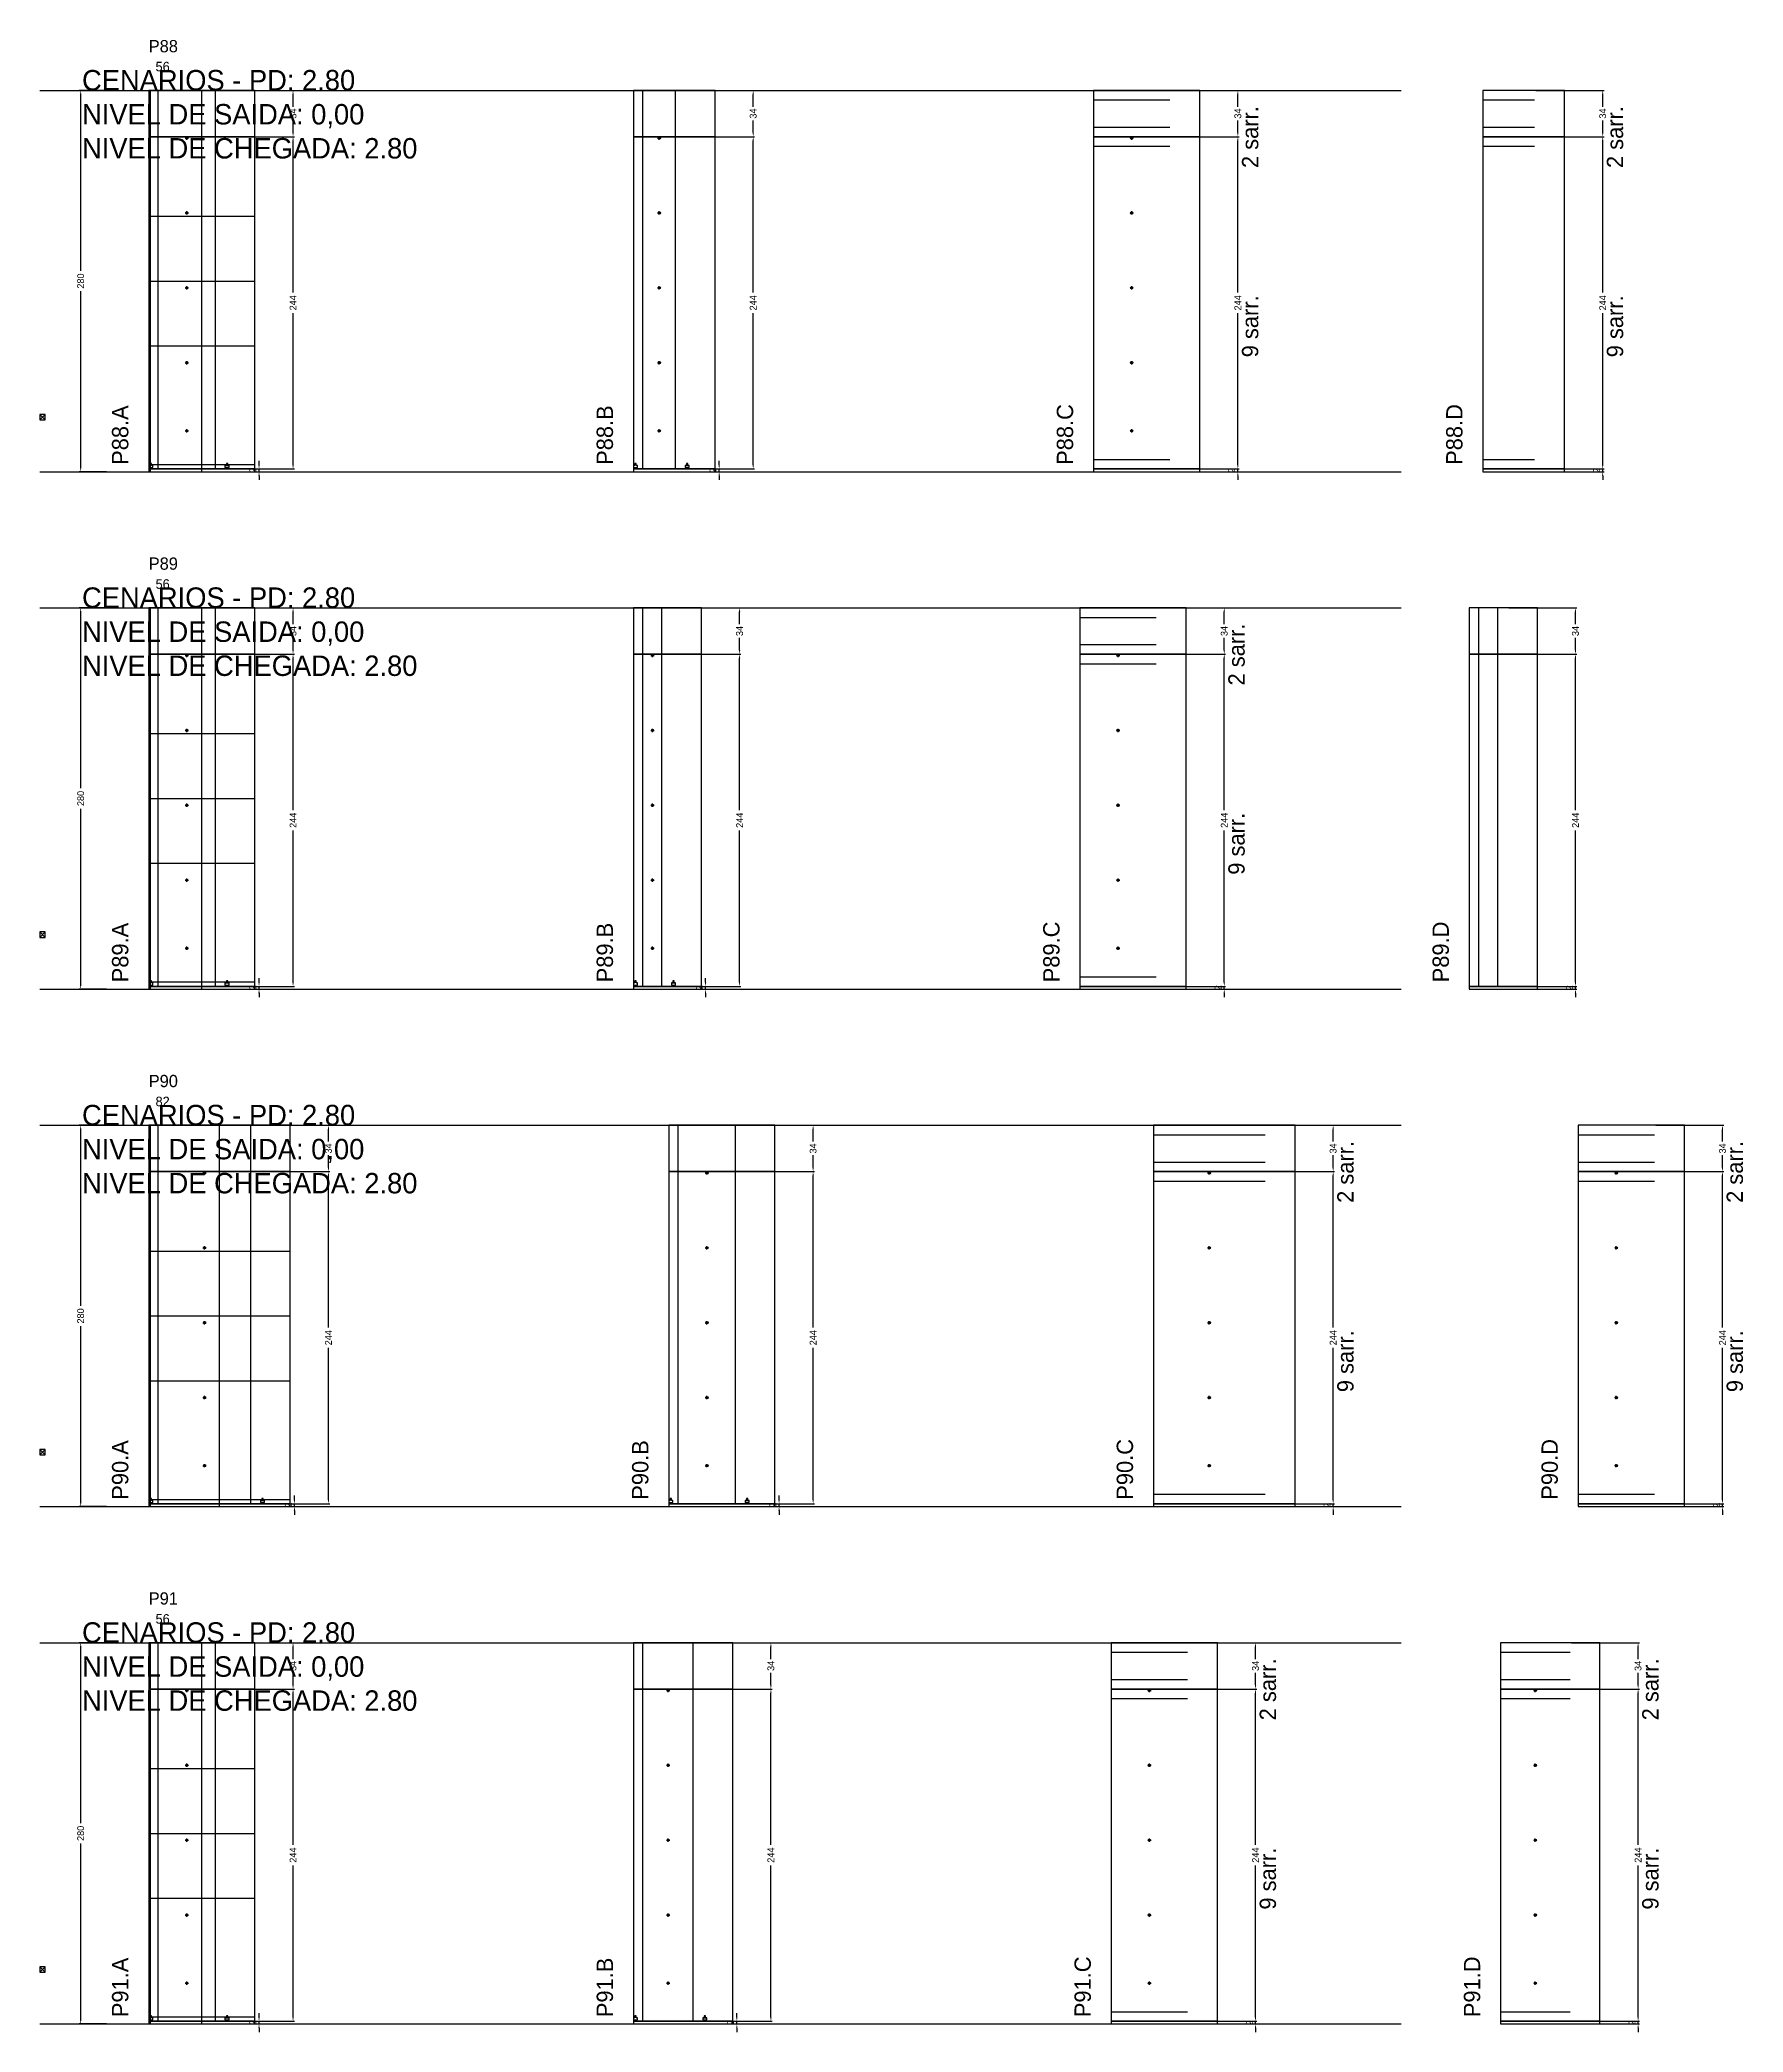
# Model space of a CAD drawing. Header units: centimetres. Extents: x -10500 to 4121, y -45226 to 295.
# Drawn here: x -7000 to -5749, y -18246 to -16783 of the extents above; entities that cross this region are included whole.
import ezdxf

# ---------------------------------------------------------------- set-up
doc = ezdxf.new("R2010")
doc.units = ezdxf.units.CM
doc.linetypes.add('DASHED', pattern=[2, -2])
for name, color, linetype in [('CHAPA', 140, 'Continuous'), ('COTA', 241, 'Continuous'), ('COTAS FURACAO', 16, 'Continuous'), ('Madeira', 30, 'Continuous'), ('MEIO_PONT', 160, 'Continuous'), ('NOMENCLATURA', 7, 'Continuous'), ('Nível', 160, 'Continuous'), ('Painéis', 200, 'Continuous'), ('Perfil Metálico', 150, 'Continuous'), ('SARR_2.2x7', 40, 'Continuous'), ('SARRAFO DE PRESSAO', 200, 'Continuous'), ('texto', 7, 'Continuous'), ('TEXTO_GERAL', 7, 'Continuous')]:
    doc.layers.add(name, color=color, linetype=linetype)
doc.dimstyles.new('PAINEL-NOVA', dxfattribs={"dimtxt": 5, "dimasz": 3, "dimexe": 1, "dimexo": 1, "dimgap": 1, "dimtad": 1, "dimcen": 2.5, "dimazin": 3, "dimtfac": 1, "dimtmove": 0, "dimatfit": 3})

# ---------------------------------------------------------------- blocks, each defined once
blk = doc.blocks.new('_CLOSEDFILLED')
at = {"color": 0, "linetype": 'BYBLOCK'}
blk.add_solid([(-1, 0.16), (0, 0), (-1, -0.16)], dxfattribs=at)
blk = doc.blocks.new('*D1145')
for p, q in [((-6951, -16820), (-6971, -16820)), ((-6970, -16952.5), (-6970, -16823)), ((-6970, -17097), (-6970, -16967.5)), ((-6951, -17100), (-6971, -17100))]:
    blk.add_line(p, q)
at = {"layer": 'Defpoints'}
for p in [(-6950, -16820), (-6970, -17100), (-6950, -17100)]:
    blk.add_point(p, dxfattribs=at)
at = {"layer": 'COTA', "xscale": 3, "yscale": 3}
for p, rotation in [((-6970, -16820), 90), ((-6970, -17100), 270)]:
    blk.add_blockref('_CLOSEDFILLED', p, dxfattribs=dict(at, rotation=rotation))
at = {"layer": 'COTA', "insert": (-6970, -16960), "char_height": 5, "attachment_point": 5, "rotation": 90}
blk.add_mtext('280', dxfattribs=at)
blk = doc.blocks.new('MULDURA')
at = {"layer": 'Paineis'}
for p, q in [((0, 0), (4, 4)), ((4, 0), (0, 4))]:
    blk.add_line(p, q, dxfattribs=at)
blk.add_lwpolyline([(0, 0), (4, 0), (4, 4), (0, 4)], close=True, dxfattribs=at)
blk = doc.blocks.new('*D1147')
for p, q in [((-6863, -16854), (-6813, -16854)), ((-6814, -16968.5), (-6814, -16857)), ((-6814, -17095), (-6814, -16983.5)), ((-6863, -17098), (-6813, -17098))]:
    blk.add_line(p, q)
at = {"layer": 'Defpoints'}
for p in [(-6864, -16854), (-6864, -17098), (-6814, -17098)]:
    blk.add_point(p, dxfattribs=at)
at = {"layer": 'COTA', "xscale": 3, "yscale": 3}
for p, rotation in [((-6814, -16854), 90), ((-6814, -17098), 270)]:
    blk.add_blockref('_CLOSEDFILLED', p, dxfattribs=dict(at, rotation=rotation))
at = {"layer": 'COTA', "insert": (-6814, -16976), "char_height": 5, "attachment_point": 5, "rotation": 90}
blk.add_mtext('244', dxfattribs=at)
blk = doc.blocks.new('*D1148')
for p, q in [((-6863, -16820), (-6813, -16820)), ((-6814, -16832), (-6814, -16823)), ((-6863, -16854), (-6813, -16854)), ((-6814, -16851), (-6814, -16842))]:
    blk.add_line(p, q)
at = {"layer": 'Defpoints'}
for p in [(-6864, -16820), (-6864, -16854), (-6814, -16854)]:
    blk.add_point(p, dxfattribs=at)
at = {"layer": 'COTA', "xscale": 3, "yscale": 3}
for p, rotation in [((-6814, -16820), 90), ((-6814, -16854), 270)]:
    blk.add_blockref('_CLOSEDFILLED', p, dxfattribs=dict(at, rotation=rotation))
at = {"layer": 'COTA', "insert": (-6814, -16837), "char_height": 5, "attachment_point": 5, "rotation": 90}
blk.add_mtext('34', dxfattribs=at)
blk = doc.blocks.new('SLIPTEE')
at = {"layer": 'Paineis'}
blk.add_lwpolyline([(0, 0), (3, 0), (3, 1.5), (2, 1.5), (2, 3), (1, 3), (1, 1.5), (0, 1.5)], close=True, dxfattribs=at)
blk = doc.blocks.new('SLIPTDD')
at = {"layer": 'Paineis'}
blk.add_line((0, 1.5), (3, 1.5), dxfattribs=at)
blk.add_lwpolyline([(0, 0), (3, 0), (3, 1.5), (2, 1.5), (2, 3), (1, 3), (1, 1.5), (0, 1.5)], close=True, dxfattribs=at)
blk = doc.blocks.new('furacao')
at = {"layer": 'COTAS FURACAO'}
for p, q in [((-1.2, 0), (1.2, 0)), ((0, -1.2), (0, 1.2))]:
    blk.add_line(p, q, dxfattribs=at)
blk.add_circle((0, 0), 0.8, dxfattribs=at)
blk = doc.blocks.new('*D1150')
for p, q in [((-6525, -16854), (-6475, -16854)), ((-6476, -16968.5), (-6476, -16857)), ((-6476, -17095), (-6476, -16983.5)), ((-6525, -17098), (-6475, -17098))]:
    blk.add_line(p, q)
at = {"layer": 'Defpoints'}
for p in [(-6526, -16854), (-6526, -17098), (-6476, -17098)]:
    blk.add_point(p, dxfattribs=at)
at = {"layer": 'COTA', "xscale": 3, "yscale": 3}
for p, rotation in [((-6476, -16854), 90), ((-6476, -17098), 270)]:
    blk.add_blockref('_CLOSEDFILLED', p, dxfattribs=dict(at, rotation=rotation))
at = {"layer": 'COTA', "insert": (-6476, -16976), "char_height": 5, "attachment_point": 5, "rotation": 90}
blk.add_mtext('244', dxfattribs=at)
blk = doc.blocks.new('*D1151')
for p, q in [((-6525, -16820), (-6475, -16820)), ((-6476, -16832), (-6476, -16823)), ((-6525, -16854), (-6475, -16854)), ((-6476, -16851), (-6476, -16842))]:
    blk.add_line(p, q)
at = {"layer": 'Defpoints'}
for p in [(-6526, -16820), (-6526, -16854), (-6476, -16854)]:
    blk.add_point(p, dxfattribs=at)
at = {"layer": 'COTA', "xscale": 3, "yscale": 3}
for p, rotation in [((-6476, -16820), 90), ((-6476, -16854), 270)]:
    blk.add_blockref('_CLOSEDFILLED', p, dxfattribs=dict(at, rotation=rotation))
at = {"layer": 'COTA', "insert": (-6476, -16837), "char_height": 5, "attachment_point": 5, "rotation": 90}
blk.add_mtext('34', dxfattribs=at)
blk = doc.blocks.new('*D1153')
for p, q in [((-6169, -16854), (-6119, -16854)), ((-6120, -16968.5), (-6120, -16857)), ((-6120, -17095), (-6120, -16983.5)), ((-6169, -17098), (-6119, -17098))]:
    blk.add_line(p, q)
at = {"layer": 'Defpoints'}
for p in [(-6170, -16854), (-6170, -17098), (-6120, -17098)]:
    blk.add_point(p, dxfattribs=at)
at = {"layer": 'COTA', "xscale": 3, "yscale": 3}
for p, rotation in [((-6120, -16854), 90), ((-6120, -17098), 270)]:
    blk.add_blockref('_CLOSEDFILLED', p, dxfattribs=dict(at, rotation=rotation))
at = {"layer": 'COTA', "insert": (-6120, -16976), "char_height": 5, "attachment_point": 5, "rotation": 90}
blk.add_mtext('244', dxfattribs=at)
blk = doc.blocks.new('*D1154')
for p, q in [((-6169, -16820), (-6119, -16820)), ((-6120, -16832), (-6120, -16823)), ((-6169, -16854), (-6119, -16854)), ((-6120, -16851), (-6120, -16842))]:
    blk.add_line(p, q)
at = {"layer": 'Defpoints'}
for p in [(-6170, -16820), (-6170, -16854), (-6120, -16854)]:
    blk.add_point(p, dxfattribs=at)
at = {"layer": 'COTA', "xscale": 3, "yscale": 3}
for p, rotation in [((-6120, -16820), 90), ((-6120, -16854), 270)]:
    blk.add_blockref('_CLOSEDFILLED', p, dxfattribs=dict(at, rotation=rotation))
at = {"layer": 'COTA', "insert": (-6120, -16837), "char_height": 5, "attachment_point": 5, "rotation": 90}
blk.add_mtext('34', dxfattribs=at)
blk = doc.blocks.new('*D1156')
for p, q in [((-5901, -16854), (-5851, -16854)), ((-5852, -16968.5), (-5852, -16857)), ((-5852, -17095), (-5852, -16983.5)), ((-5901, -17098), (-5851, -17098))]:
    blk.add_line(p, q)
at = {"layer": 'Defpoints'}
for p in [(-5902, -16854), (-5902, -17098), (-5852, -17098)]:
    blk.add_point(p, dxfattribs=at)
at = {"layer": 'COTA', "xscale": 3, "yscale": 3}
for p, rotation in [((-5852, -16854), 90), ((-5852, -17098), 270)]:
    blk.add_blockref('_CLOSEDFILLED', p, dxfattribs=dict(at, rotation=rotation))
at = {"layer": 'COTA', "insert": (-5852, -16976), "char_height": 5, "attachment_point": 5, "rotation": 90}
blk.add_mtext('244', dxfattribs=at)
blk = doc.blocks.new('*D1157')
for p, q in [((-5901, -16820), (-5851, -16820)), ((-5852, -16832), (-5852, -16823)), ((-5901, -16854), (-5851, -16854)), ((-5852, -16851), (-5852, -16842))]:
    blk.add_line(p, q)
at = {"layer": 'Defpoints'}
for p in [(-5902, -16820), (-5902, -16854), (-5852, -16854)]:
    blk.add_point(p, dxfattribs=at)
at = {"layer": 'COTA', "xscale": 3, "yscale": 3}
for p, rotation in [((-5852, -16820), 90), ((-5852, -16854), 270)]:
    blk.add_blockref('_CLOSEDFILLED', p, dxfattribs=dict(at, rotation=rotation))
at = {"layer": 'COTA', "insert": (-5852, -16837), "char_height": 5, "attachment_point": 5, "rotation": 90}
blk.add_mtext('34', dxfattribs=at)
blk = doc.blocks.new('*D1171')
for p, q in [((-6951, -17200), (-6971, -17200)), ((-6970, -17332.5), (-6970, -17203)), ((-6970, -17477), (-6970, -17347.5)), ((-6951, -17480), (-6971, -17480))]:
    blk.add_line(p, q)
at = {"layer": 'Defpoints'}
for p in [(-6950, -17200), (-6970, -17480), (-6950, -17480)]:
    blk.add_point(p, dxfattribs=at)
at = {"layer": 'COTA', "xscale": 3, "yscale": 3}
for p, rotation in [((-6970, -17200), 90), ((-6970, -17480), 270)]:
    blk.add_blockref('_CLOSEDFILLED', p, dxfattribs=dict(at, rotation=rotation))
at = {"layer": 'COTA', "insert": (-6970, -17340), "char_height": 5, "attachment_point": 5, "rotation": 90}
blk.add_mtext('280', dxfattribs=at)
blk = doc.blocks.new('*D1173')
for p, q in [((-6863, -17234), (-6813, -17234)), ((-6814, -17348.5), (-6814, -17237)), ((-6814, -17475), (-6814, -17363.5)), ((-6863, -17478), (-6813, -17478))]:
    blk.add_line(p, q)
at = {"layer": 'Defpoints'}
for p in [(-6864, -17234), (-6864, -17478), (-6814, -17478)]:
    blk.add_point(p, dxfattribs=at)
at = {"layer": 'COTA', "xscale": 3, "yscale": 3}
for p, rotation in [((-6814, -17234), 90), ((-6814, -17478), 270)]:
    blk.add_blockref('_CLOSEDFILLED', p, dxfattribs=dict(at, rotation=rotation))
at = {"layer": 'COTA', "insert": (-6814, -17356), "char_height": 5, "attachment_point": 5, "rotation": 90}
blk.add_mtext('244', dxfattribs=at)
blk = doc.blocks.new('*D1174')
for p, q in [((-6863, -17200), (-6813, -17200)), ((-6814, -17212), (-6814, -17203)), ((-6863, -17234), (-6813, -17234)), ((-6814, -17231), (-6814, -17222))]:
    blk.add_line(p, q)
at = {"layer": 'Defpoints'}
for p in [(-6864, -17200), (-6864, -17234), (-6814, -17234)]:
    blk.add_point(p, dxfattribs=at)
at = {"layer": 'COTA', "xscale": 3, "yscale": 3}
for p, rotation in [((-6814, -17200), 90), ((-6814, -17234), 270)]:
    blk.add_blockref('_CLOSEDFILLED', p, dxfattribs=dict(at, rotation=rotation))
at = {"layer": 'COTA', "insert": (-6814, -17217), "char_height": 5, "attachment_point": 5, "rotation": 90}
blk.add_mtext('34', dxfattribs=at)
blk = doc.blocks.new('*D1176')
for p, q in [((-6535, -17234), (-6485, -17234)), ((-6486, -17348.5), (-6486, -17237)), ((-6486, -17475), (-6486, -17363.5)), ((-6535, -17478), (-6485, -17478))]:
    blk.add_line(p, q)
at = {"layer": 'Defpoints'}
for p in [(-6536, -17234), (-6536, -17478), (-6486, -17478)]:
    blk.add_point(p, dxfattribs=at)
at = {"layer": 'COTA', "xscale": 3, "yscale": 3}
for p, rotation in [((-6486, -17234), 90), ((-6486, -17478), 270)]:
    blk.add_blockref('_CLOSEDFILLED', p, dxfattribs=dict(at, rotation=rotation))
at = {"layer": 'COTA', "insert": (-6486, -17356), "char_height": 5, "attachment_point": 5, "rotation": 90}
blk.add_mtext('244', dxfattribs=at)
blk = doc.blocks.new('*D1177')
for p, q in [((-6535, -17200), (-6485, -17200)), ((-6486, -17212), (-6486, -17203)), ((-6535, -17234), (-6485, -17234)), ((-6486, -17231), (-6486, -17222))]:
    blk.add_line(p, q)
at = {"layer": 'Defpoints'}
for p in [(-6536, -17200), (-6536, -17234), (-6486, -17234)]:
    blk.add_point(p, dxfattribs=at)
at = {"layer": 'COTA', "xscale": 3, "yscale": 3}
for p, rotation in [((-6486, -17200), 90), ((-6486, -17234), 270)]:
    blk.add_blockref('_CLOSEDFILLED', p, dxfattribs=dict(at, rotation=rotation))
at = {"layer": 'COTA', "insert": (-6486, -17217), "char_height": 5, "attachment_point": 5, "rotation": 90}
blk.add_mtext('34', dxfattribs=at)
blk = doc.blocks.new('*D1179')
for p, q in [((-6179, -17234), (-6129, -17234)), ((-6130, -17348.5), (-6130, -17237)), ((-6130, -17475), (-6130, -17363.5)), ((-6179, -17478), (-6129, -17478))]:
    blk.add_line(p, q)
at = {"layer": 'Defpoints'}
for p in [(-6180, -17234), (-6180, -17478), (-6130, -17478)]:
    blk.add_point(p, dxfattribs=at)
at = {"layer": 'COTA', "xscale": 3, "yscale": 3}
for p, rotation in [((-6130, -17234), 90), ((-6130, -17478), 270)]:
    blk.add_blockref('_CLOSEDFILLED', p, dxfattribs=dict(at, rotation=rotation))
at = {"layer": 'COTA', "insert": (-6130, -17356), "char_height": 5, "attachment_point": 5, "rotation": 90}
blk.add_mtext('244', dxfattribs=at)
blk = doc.blocks.new('*D1180')
for p, q in [((-6179, -17200), (-6129, -17200)), ((-6130, -17212), (-6130, -17203)), ((-6179, -17234), (-6129, -17234)), ((-6130, -17231), (-6130, -17222))]:
    blk.add_line(p, q)
at = {"layer": 'Defpoints'}
for p in [(-6180, -17200), (-6180, -17234), (-6130, -17234)]:
    blk.add_point(p, dxfattribs=at)
at = {"layer": 'COTA', "xscale": 3, "yscale": 3}
for p, rotation in [((-6130, -17200), 90), ((-6130, -17234), 270)]:
    blk.add_blockref('_CLOSEDFILLED', p, dxfattribs=dict(at, rotation=rotation))
at = {"layer": 'COTA', "insert": (-6130, -17217), "char_height": 5, "attachment_point": 5, "rotation": 90}
blk.add_mtext('34', dxfattribs=at)
blk = doc.blocks.new('*D1182')
for p, q in [((-5921, -17234), (-5871, -17234)), ((-5872, -17348.5), (-5872, -17237)), ((-5872, -17475), (-5872, -17363.5)), ((-5921, -17478), (-5871, -17478))]:
    blk.add_line(p, q)
at = {"layer": 'Defpoints'}
for p in [(-5922, -17234), (-5922, -17478), (-5872, -17478)]:
    blk.add_point(p, dxfattribs=at)
at = {"layer": 'COTA', "xscale": 3, "yscale": 3}
for p, rotation in [((-5872, -17234), 90), ((-5872, -17478), 270)]:
    blk.add_blockref('_CLOSEDFILLED', p, dxfattribs=dict(at, rotation=rotation))
at = {"layer": 'COTA', "insert": (-5872, -17356), "char_height": 5, "attachment_point": 5, "rotation": 90}
blk.add_mtext('244', dxfattribs=at)
blk = doc.blocks.new('*D1183')
for p, q in [((-5921, -17200), (-5871, -17200)), ((-5872, -17212), (-5872, -17203)), ((-5921, -17234), (-5871, -17234)), ((-5872, -17231), (-5872, -17222))]:
    blk.add_line(p, q)
at = {"layer": 'Defpoints'}
for p in [(-5922, -17200), (-5922, -17234), (-5872, -17234)]:
    blk.add_point(p, dxfattribs=at)
at = {"layer": 'COTA', "xscale": 3, "yscale": 3}
for p, rotation in [((-5872, -17200), 90), ((-5872, -17234), 270)]:
    blk.add_blockref('_CLOSEDFILLED', p, dxfattribs=dict(at, rotation=rotation))
at = {"layer": 'COTA', "insert": (-5872, -17217), "char_height": 5, "attachment_point": 5, "rotation": 90}
blk.add_mtext('34', dxfattribs=at)
blk = doc.blocks.new('*D1197')
for p, q in [((-6951, -17580), (-6971, -17580)), ((-6970, -17712.5), (-6970, -17583)), ((-6970, -17857), (-6970, -17727.5)), ((-6951, -17860), (-6971, -17860))]:
    blk.add_line(p, q)
at = {"layer": 'Defpoints'}
for p in [(-6950, -17580), (-6970, -17860), (-6950, -17860)]:
    blk.add_point(p, dxfattribs=at)
at = {"layer": 'COTA', "xscale": 3, "yscale": 3}
for p, rotation in [((-6970, -17580), 90), ((-6970, -17860), 270)]:
    blk.add_blockref('_CLOSEDFILLED', p, dxfattribs=dict(at, rotation=rotation))
at = {"layer": 'COTA', "insert": (-6970, -17720), "char_height": 5, "attachment_point": 5, "rotation": 90}
blk.add_mtext('280', dxfattribs=at)
blk = doc.blocks.new('*D1199')
for p, q in [((-6837, -17614), (-6787, -17614)), ((-6788, -17728.5), (-6788, -17617)), ((-6788, -17855), (-6788, -17743.5)), ((-6837, -17858), (-6787, -17858))]:
    blk.add_line(p, q)
at = {"layer": 'Defpoints'}
for p in [(-6838, -17614), (-6838, -17858), (-6788, -17858)]:
    blk.add_point(p, dxfattribs=at)
at = {"layer": 'COTA', "xscale": 3, "yscale": 3}
for p, rotation in [((-6788, -17614), 90), ((-6788, -17858), 270)]:
    blk.add_blockref('_CLOSEDFILLED', p, dxfattribs=dict(at, rotation=rotation))
at = {"layer": 'COTA', "insert": (-6788, -17736), "char_height": 5, "attachment_point": 5, "rotation": 90}
blk.add_mtext('244', dxfattribs=at)
blk = doc.blocks.new('*D1200')
for p, q in [((-6837, -17580), (-6787, -17580)), ((-6788, -17592), (-6788, -17583)), ((-6837, -17614), (-6787, -17614)), ((-6788, -17611), (-6788, -17602))]:
    blk.add_line(p, q)
at = {"layer": 'Defpoints'}
for p in [(-6838, -17580), (-6838, -17614), (-6788, -17614)]:
    blk.add_point(p, dxfattribs=at)
at = {"layer": 'COTA', "xscale": 3, "yscale": 3}
for p, rotation in [((-6788, -17580), 90), ((-6788, -17614), 270)]:
    blk.add_blockref('_CLOSEDFILLED', p, dxfattribs=dict(at, rotation=rotation))
at = {"layer": 'COTA', "insert": (-6788, -17597), "char_height": 5, "attachment_point": 5, "rotation": 90}
blk.add_mtext('34', dxfattribs=at)
blk = doc.blocks.new('*D1202')
for p, q in [((-6481, -17614), (-6431, -17614)), ((-6432, -17728.5), (-6432, -17617)), ((-6432, -17855), (-6432, -17743.5)), ((-6481, -17858), (-6431, -17858))]:
    blk.add_line(p, q)
at = {"layer": 'Defpoints'}
for p in [(-6482, -17614), (-6482, -17858), (-6432, -17858)]:
    blk.add_point(p, dxfattribs=at)
at = {"layer": 'COTA', "xscale": 3, "yscale": 3}
for p, rotation in [((-6432, -17614), 90), ((-6432, -17858), 270)]:
    blk.add_blockref('_CLOSEDFILLED', p, dxfattribs=dict(at, rotation=rotation))
at = {"layer": 'COTA', "insert": (-6432, -17736), "char_height": 5, "attachment_point": 5, "rotation": 90}
blk.add_mtext('244', dxfattribs=at)
blk = doc.blocks.new('*D1203')
for p, q in [((-6481, -17580), (-6431, -17580)), ((-6432, -17592), (-6432, -17583)), ((-6481, -17614), (-6431, -17614)), ((-6432, -17611), (-6432, -17602))]:
    blk.add_line(p, q)
at = {"layer": 'Defpoints'}
for p in [(-6482, -17580), (-6482, -17614), (-6432, -17614)]:
    blk.add_point(p, dxfattribs=at)
at = {"layer": 'COTA', "xscale": 3, "yscale": 3}
for p, rotation in [((-6432, -17580), 90), ((-6432, -17614), 270)]:
    blk.add_blockref('_CLOSEDFILLED', p, dxfattribs=dict(at, rotation=rotation))
at = {"layer": 'COTA', "insert": (-6432, -17597), "char_height": 5, "attachment_point": 5, "rotation": 90}
blk.add_mtext('34', dxfattribs=at)
blk = doc.blocks.new('*D1205')
for p, q in [((-6099, -17614), (-6049, -17614)), ((-6050, -17728.5), (-6050, -17617)), ((-6050, -17855), (-6050, -17743.5)), ((-6099, -17858), (-6049, -17858))]:
    blk.add_line(p, q)
at = {"layer": 'Defpoints'}
for p in [(-6100, -17614), (-6100, -17858), (-6050, -17858)]:
    blk.add_point(p, dxfattribs=at)
at = {"layer": 'COTA', "xscale": 3, "yscale": 3}
for p, rotation in [((-6050, -17614), 90), ((-6050, -17858), 270)]:
    blk.add_blockref('_CLOSEDFILLED', p, dxfattribs=dict(at, rotation=rotation))
at = {"layer": 'COTA', "insert": (-6050, -17736), "char_height": 5, "attachment_point": 5, "rotation": 90}
blk.add_mtext('244', dxfattribs=at)
blk = doc.blocks.new('*D1206')
for p, q in [((-6099, -17580), (-6049, -17580)), ((-6050, -17592), (-6050, -17583)), ((-6099, -17614), (-6049, -17614)), ((-6050, -17611), (-6050, -17602))]:
    blk.add_line(p, q)
at = {"layer": 'Defpoints'}
for p in [(-6100, -17580), (-6100, -17614), (-6050, -17614)]:
    blk.add_point(p, dxfattribs=at)
at = {"layer": 'COTA', "xscale": 3, "yscale": 3}
for p, rotation in [((-6050, -17580), 90), ((-6050, -17614), 270)]:
    blk.add_blockref('_CLOSEDFILLED', p, dxfattribs=dict(at, rotation=rotation))
at = {"layer": 'COTA', "insert": (-6050, -17597), "char_height": 5, "attachment_point": 5, "rotation": 90}
blk.add_mtext('34', dxfattribs=at)
blk = doc.blocks.new('*D1208')
for p, q in [((-5813, -17614), (-5763, -17614)), ((-5764, -17728.5), (-5764, -17617)), ((-5764, -17855), (-5764, -17743.5)), ((-5813, -17858), (-5763, -17858))]:
    blk.add_line(p, q)
at = {"layer": 'Defpoints'}
for p in [(-5814, -17614), (-5814, -17858), (-5764, -17858)]:
    blk.add_point(p, dxfattribs=at)
at = {"layer": 'COTA', "xscale": 3, "yscale": 3}
for p, rotation in [((-5764, -17614), 90), ((-5764, -17858), 270)]:
    blk.add_blockref('_CLOSEDFILLED', p, dxfattribs=dict(at, rotation=rotation))
at = {"layer": 'COTA', "insert": (-5764, -17736), "char_height": 5, "attachment_point": 5, "rotation": 90}
blk.add_mtext('244', dxfattribs=at)
blk = doc.blocks.new('*D1209')
for p, q in [((-5813, -17580), (-5763, -17580)), ((-5764, -17592), (-5764, -17583)), ((-5813, -17614), (-5763, -17614)), ((-5764, -17611), (-5764, -17602))]:
    blk.add_line(p, q)
at = {"layer": 'Defpoints'}
for p in [(-5814, -17580), (-5814, -17614), (-5764, -17614)]:
    blk.add_point(p, dxfattribs=at)
at = {"layer": 'COTA', "xscale": 3, "yscale": 3}
for p, rotation in [((-5764, -17580), 90), ((-5764, -17614), 270)]:
    blk.add_blockref('_CLOSEDFILLED', p, dxfattribs=dict(at, rotation=rotation))
at = {"layer": 'COTA', "insert": (-5764, -17597), "char_height": 5, "attachment_point": 5, "rotation": 90}
blk.add_mtext('34', dxfattribs=at)
blk = doc.blocks.new('*D1223')
for p, q in [((-6951, -17960), (-6971, -17960)), ((-6970, -18092.5), (-6970, -17963)), ((-6970, -18237), (-6970, -18107.5)), ((-6951, -18240), (-6971, -18240))]:
    blk.add_line(p, q)
at = {"layer": 'Defpoints'}
for p in [(-6950, -17960), (-6970, -18240), (-6950, -18240)]:
    blk.add_point(p, dxfattribs=at)
at = {"layer": 'COTA', "xscale": 3, "yscale": 3}
for p, rotation in [((-6970, -17960), 90), ((-6970, -18240), 270)]:
    blk.add_blockref('_CLOSEDFILLED', p, dxfattribs=dict(at, rotation=rotation))
at = {"layer": 'COTA', "insert": (-6970, -18100), "char_height": 5, "attachment_point": 5, "rotation": 90}
blk.add_mtext('280', dxfattribs=at)
blk = doc.blocks.new('*D1225')
for p, q in [((-6863, -17994), (-6813, -17994)), ((-6814, -18108.5), (-6814, -17997)), ((-6814, -18235), (-6814, -18123.5)), ((-6863, -18238), (-6813, -18238))]:
    blk.add_line(p, q)
at = {"layer": 'Defpoints'}
for p in [(-6864, -17994), (-6864, -18238), (-6814, -18238)]:
    blk.add_point(p, dxfattribs=at)
at = {"layer": 'COTA', "xscale": 3, "yscale": 3}
for p, rotation in [((-6814, -17994), 90), ((-6814, -18238), 270)]:
    blk.add_blockref('_CLOSEDFILLED', p, dxfattribs=dict(at, rotation=rotation))
at = {"layer": 'COTA', "insert": (-6814, -18116), "char_height": 5, "attachment_point": 5, "rotation": 90}
blk.add_mtext('244', dxfattribs=at)
blk = doc.blocks.new('*D1226')
for p, q in [((-6863, -17960), (-6813, -17960)), ((-6814, -17972), (-6814, -17963)), ((-6863, -17994), (-6813, -17994)), ((-6814, -17991), (-6814, -17982))]:
    blk.add_line(p, q)
at = {"layer": 'Defpoints'}
for p in [(-6864, -17960), (-6864, -17994), (-6814, -17994)]:
    blk.add_point(p, dxfattribs=at)
at = {"layer": 'COTA', "xscale": 3, "yscale": 3}
for p, rotation in [((-6814, -17960), 90), ((-6814, -17994), 270)]:
    blk.add_blockref('_CLOSEDFILLED', p, dxfattribs=dict(at, rotation=rotation))
at = {"layer": 'COTA', "insert": (-6814, -17977), "char_height": 5, "attachment_point": 5, "rotation": 90}
blk.add_mtext('34', dxfattribs=at)
blk = doc.blocks.new('*D1228')
for p, q in [((-6512, -17994), (-6462, -17994)), ((-6463, -18108.5), (-6463, -17997)), ((-6463, -18235), (-6463, -18123.5)), ((-6512, -18238), (-6462, -18238))]:
    blk.add_line(p, q)
at = {"layer": 'Defpoints'}
for p in [(-6513, -17994), (-6513, -18238), (-6463, -18238)]:
    blk.add_point(p, dxfattribs=at)
at = {"layer": 'COTA', "xscale": 3, "yscale": 3}
for p, rotation in [((-6463, -17994), 90), ((-6463, -18238), 270)]:
    blk.add_blockref('_CLOSEDFILLED', p, dxfattribs=dict(at, rotation=rotation))
at = {"layer": 'COTA', "insert": (-6463, -18116), "char_height": 5, "attachment_point": 5, "rotation": 90}
blk.add_mtext('244', dxfattribs=at)
blk = doc.blocks.new('*D1229')
for p, q in [((-6512, -17960), (-6462, -17960)), ((-6463, -17972), (-6463, -17963)), ((-6512, -17994), (-6462, -17994)), ((-6463, -17991), (-6463, -17982))]:
    blk.add_line(p, q)
at = {"layer": 'Defpoints'}
for p in [(-6513, -17960), (-6513, -17994), (-6463, -17994)]:
    blk.add_point(p, dxfattribs=at)
at = {"layer": 'COTA', "xscale": 3, "yscale": 3}
for p, rotation in [((-6463, -17960), 90), ((-6463, -17994), 270)]:
    blk.add_blockref('_CLOSEDFILLED', p, dxfattribs=dict(at, rotation=rotation))
at = {"layer": 'COTA', "insert": (-6463, -17977), "char_height": 5, "attachment_point": 5, "rotation": 90}
blk.add_mtext('34', dxfattribs=at)
blk = doc.blocks.new('*D1231')
for p, q in [((-6156, -17994), (-6106, -17994)), ((-6107, -18108.5), (-6107, -17997)), ((-6107, -18235), (-6107, -18123.5)), ((-6156, -18238), (-6106, -18238))]:
    blk.add_line(p, q)
at = {"layer": 'Defpoints'}
for p in [(-6157, -17994), (-6157, -18238), (-6107, -18238)]:
    blk.add_point(p, dxfattribs=at)
at = {"layer": 'COTA', "xscale": 3, "yscale": 3}
for p, rotation in [((-6107, -17994), 90), ((-6107, -18238), 270)]:
    blk.add_blockref('_CLOSEDFILLED', p, dxfattribs=dict(at, rotation=rotation))
at = {"layer": 'COTA', "insert": (-6107, -18116), "char_height": 5, "attachment_point": 5, "rotation": 90}
blk.add_mtext('244', dxfattribs=at)
blk = doc.blocks.new('*D1232')
for p, q in [((-6156, -17960), (-6106, -17960)), ((-6107, -17972), (-6107, -17963)), ((-6156, -17994), (-6106, -17994)), ((-6107, -17991), (-6107, -17982))]:
    blk.add_line(p, q)
at = {"layer": 'Defpoints'}
for p in [(-6157, -17960), (-6157, -17994), (-6107, -17994)]:
    blk.add_point(p, dxfattribs=at)
at = {"layer": 'COTA', "xscale": 3, "yscale": 3}
for p, rotation in [((-6107, -17960), 90), ((-6107, -17994), 270)]:
    blk.add_blockref('_CLOSEDFILLED', p, dxfattribs=dict(at, rotation=rotation))
at = {"layer": 'COTA', "insert": (-6107, -17977), "char_height": 5, "attachment_point": 5, "rotation": 90}
blk.add_mtext('34', dxfattribs=at)
blk = doc.blocks.new('*D1234')
for p, q in [((-5875, -17994), (-5825, -17994)), ((-5826, -18108.5), (-5826, -17997)), ((-5826, -18235), (-5826, -18123.5)), ((-5875, -18238), (-5825, -18238))]:
    blk.add_line(p, q)
at = {"layer": 'Defpoints'}
for p in [(-5876, -17994), (-5876, -18238), (-5826, -18238)]:
    blk.add_point(p, dxfattribs=at)
at = {"layer": 'COTA', "xscale": 3, "yscale": 3}
for p, rotation in [((-5826, -17994), 90), ((-5826, -18238), 270)]:
    blk.add_blockref('_CLOSEDFILLED', p, dxfattribs=dict(at, rotation=rotation))
at = {"layer": 'COTA', "insert": (-5826, -18116), "char_height": 5, "attachment_point": 5, "rotation": 90}
blk.add_mtext('244', dxfattribs=at)
blk = doc.blocks.new('*D1235')
for p, q in [((-5875, -17960), (-5825, -17960)), ((-5826, -17972), (-5826, -17963)), ((-5875, -17994), (-5825, -17994)), ((-5826, -17991), (-5826, -17982))]:
    blk.add_line(p, q)
at = {"layer": 'Defpoints'}
for p in [(-5876, -17960), (-5876, -17994), (-5826, -17994)]:
    blk.add_point(p, dxfattribs=at)
at = {"layer": 'COTA', "xscale": 3, "yscale": 3}
for p, rotation in [((-5826, -17960), 90), ((-5826, -17994), 270)]:
    blk.add_blockref('_CLOSEDFILLED', p, dxfattribs=dict(at, rotation=rotation))
at = {"layer": 'COTA', "insert": (-5826, -17977), "char_height": 5, "attachment_point": 5, "rotation": 90}
blk.add_mtext('34', dxfattribs=at)

msp = doc.modelspace()

# ---------------------------------------------------------------- linework, layer by layer
at = {"layer": 'CHAPA'}
for points in [[(-6920, -17100), (-6918.8, -17100), (-6918.8, -16820), (-6920, -16820)], [(-6920, -17480), (-6918.8, -17480), (-6918.8, -17200), (-6920, -17200)], [(-6920, -17860), (-6918.8, -17860), (-6918.8, -17580), (-6920, -17580)], [(-6920, -18240), (-6918.8, -18240), (-6918.8, -17960), (-6920, -17960)]]:
    msp.add_lwpolyline(points, close=True, dxfattribs=at)
at = {"layer": 'Madeira'}
for points in [[(-6920, -16912.4), (-6842, -16912.4)], [(-6920, -17007.6), (-6842, -17007.6)], [(-6920, -17292.4), (-6842, -17292.4)], [(-6920, -17387.6), (-6842, -17387.6)], [(-6920, -17672.4), (-6816, -17672.4)], [(-6920, -17767.6), (-6816, -17767.6)], [(-6920, -18052.4), (-6842, -18052.4)], [(-6920, -18147.6), (-6842, -18147.6)]]:
    msp.add_lwpolyline(points, dxfattribs=at)
at = {"layer": 'MEIO_PONT'}
for points in [[(-6920, -16960), (-6842, -16960)], [(-6920, -17340), (-6842, -17340)], [(-6920, -17720), (-6816, -17720)], [(-6920, -18100), (-6842, -18100)]]:
    msp.add_lwpolyline(points, dxfattribs=at)
at = {"layer": 'Nível', "linetype": 'DASHED'}
for points in [[(-7000, -16820), (-6000, -16820)], [(-7000, -17100), (-6000, -17100)], [(-7000, -17200), (-6000, -17200)], [(-7000, -17480), (-6000, -17480)], [(-7000, -17580), (-6000, -17580)], [(-7000, -17860), (-6000, -17860)], [(-7000, -17960), (-6000, -17960)], [(-7000, -18240), (-6000, -18240)]]:
    msp.add_lwpolyline(points, dxfattribs=at)
at = {"layer": 'Painéis'}
for points in [[(-6920, -16854), (-6842, -16854), (-6842, -16820), (-6920, -16820)], [(-6920, -17100), (-6842, -17100), (-6842, -16820), (-6920, -16820)], [(-6564, -16854), (-6504, -16854), (-6504, -16820), (-6564, -16820)], [(-6226, -16854), (-6148, -16854), (-6148, -16820), (-6226, -16820)], [(-5940, -16854), (-5880, -16854), (-5880, -16820), (-5940, -16820)], [(-6920, -17098), (-6842, -17098), (-6842, -16854), (-6920, -16854)], [(-6564, -17098), (-6504, -17098), (-6504, -16854), (-6564, -16854)], [(-6226, -17098), (-6148, -17098), (-6148, -16854), (-6226, -16854)], [(-5940, -17098), (-5880, -17098), (-5880, -16854), (-5940, -16854)], [(-6920, -17100), (-6842, -17100), (-6842, -17098), (-6920, -17098)], [(-6564, -17100), (-6504, -17100), (-6504, -17098), (-6564, -17098)], [(-6226, -17100), (-6148, -17100), (-6148, -17098), (-6226, -17098)], [(-5940, -17100), (-5880, -17100), (-5880, -17098), (-5940, -17098)], [(-6920, -17234), (-6842, -17234), (-6842, -17200), (-6920, -17200)], [(-6920, -17480), (-6842, -17480), (-6842, -17200), (-6920, -17200)], [(-6564, -17234), (-6514, -17234), (-6514, -17200), (-6564, -17200)], [(-6236, -17234), (-6158, -17234), (-6158, -17200), (-6236, -17200)], [(-5950, -17234), (-5900, -17234), (-5900, -17200), (-5950, -17200)], [(-6920, -17478), (-6842, -17478), (-6842, -17234), (-6920, -17234)], [(-6564, -17478), (-6514, -17478), (-6514, -17234), (-6564, -17234)], [(-6236, -17478), (-6158, -17478), (-6158, -17234), (-6236, -17234)], [(-5950, -17478), (-5900, -17478), (-5900, -17234), (-5950, -17234)], [(-6920, -17480), (-6842, -17480), (-6842, -17478), (-6920, -17478)], [(-6564, -17480), (-6514, -17480), (-6514, -17478), (-6564, -17478)], [(-6236, -17480), (-6158, -17480), (-6158, -17478), (-6236, -17478)], [(-5950, -17480), (-5900, -17480), (-5900, -17478), (-5950, -17478)], [(-6920, -17614), (-6816, -17614), (-6816, -17580), (-6920, -17580)], [(-6920, -17860), (-6816, -17860), (-6816, -17580), (-6920, -17580)], [(-6538, -17614), (-6460, -17614), (-6460, -17580), (-6538, -17580)], [(-6182, -17614), (-6078, -17614), (-6078, -17580), (-6182, -17580)], [(-5870, -17614), (-5792, -17614), (-5792, -17580), (-5870, -17580)], [(-6920, -17858), (-6816, -17858), (-6816, -17614), (-6920, -17614)], [(-6538, -17858), (-6460, -17858), (-6460, -17614), (-6538, -17614)], [(-6182, -17858), (-6078, -17858), (-6078, -17614), (-6182, -17614)], [(-5870, -17858), (-5792, -17858), (-5792, -17614), (-5870, -17614)], [(-6920, -17860), (-6816, -17860), (-6816, -17858), (-6920, -17858)], [(-6538, -17860), (-6460, -17860), (-6460, -17858), (-6538, -17858)], [(-6182, -17860), (-6078, -17860), (-6078, -17858), (-6182, -17858)], [(-5870, -17860), (-5792, -17860), (-5792, -17858), (-5870, -17858)], [(-6920, -17994), (-6842, -17994), (-6842, -17960), (-6920, -17960)], [(-6920, -18240), (-6842, -18240), (-6842, -17960), (-6920, -17960)], [(-6564, -17994), (-6491, -17994), (-6491, -17960), (-6564, -17960)], [(-6213, -17994), (-6135, -17994), (-6135, -17960), (-6213, -17960)], [(-5927, -17994), (-5854, -17994), (-5854, -17960), (-5927, -17960)], [(-6920, -18238), (-6842, -18238), (-6842, -17994), (-6920, -17994)], [(-6564, -18238), (-6491, -18238), (-6491, -17994), (-6564, -17994)], [(-6213, -18238), (-6135, -18238), (-6135, -17994), (-6213, -17994)], [(-5927, -18238), (-5854, -18238), (-5854, -17994), (-5927, -17994)], [(-6920, -18240), (-6842, -18240), (-6842, -18238), (-6920, -18238)], [(-6564, -18240), (-6491, -18240), (-6491, -18238), (-6564, -18238)], [(-6213, -18240), (-6135, -18240), (-6135, -18238), (-6213, -18238)], [(-5927, -18240), (-5854, -18240), (-5854, -18238), (-5927, -18238)]]:
    msp.add_lwpolyline(points, close=True, dxfattribs=at)
at = {"layer": 'Perfil Metálico'}
for p, q in [((-6881, -17100), (-6881, -16820)), ((-6881, -17480), (-6881, -17200)), ((-6868, -17860), (-6868, -17580)), ((-6881, -18240), (-6881, -17960))]:
    msp.add_line(p, q, dxfattribs=at)
at = {"layer": 'SARR_2.2x7'}
for points in [[(-6913, -16854), (-6913, -16820)], [(-6871, -16854), (-6871, -16820)], [(-6557, -16854), (-6557, -16820)], [(-6533, -16854), (-6533, -16820)], [(-6226, -16827), (-6170, -16827)], [(-5940, -16827), (-5902, -16827)], [(-6226, -16847), (-6170, -16847)], [(-5940, -16847), (-5902, -16847)], [(-6226, -16861), (-6170, -16861)], [(-5940, -16861), (-5902, -16861)], [(-6226, -17091), (-6170, -17091)], [(-5940, -17091), (-5902, -17091)], [(-6913, -17234), (-6913, -17200)], [(-6871, -17234), (-6871, -17200)], [(-6557, -17234), (-6557, -17200)], [(-6543, -17234), (-6543, -17200)], [(-5943, -17234), (-5943, -17200)], [(-5929, -17234), (-5929, -17200)], [(-6236, -17207), (-6180, -17207)], [(-6236, -17227), (-6180, -17227)], [(-6236, -17241), (-6180, -17241)], [(-6236, -17471), (-6180, -17471)], [(-6913, -17614), (-6913, -17580)], [(-6845, -17614), (-6845, -17580)], [(-6531, -17614), (-6531, -17580)], [(-6489, -17614), (-6489, -17580)], [(-6182, -17587), (-6100, -17587)], [(-5870, -17587), (-5814, -17587)], [(-6182, -17607), (-6100, -17607)], [(-5870, -17607), (-5814, -17607)], [(-6182, -17621), (-6100, -17621)], [(-5870, -17621), (-5814, -17621)], [(-6182, -17851), (-6100, -17851)], [(-5870, -17851), (-5814, -17851)], [(-6913, -17994), (-6913, -17960)], [(-6871, -17994), (-6871, -17960)], [(-6557, -17994), (-6557, -17960)], [(-6520, -17994), (-6520, -17960)], [(-6213, -17967), (-6157, -17967)], [(-5927, -17967), (-5876, -17967)], [(-6213, -17987), (-6157, -17987)], [(-5927, -17987), (-5876, -17987)], [(-6213, -18001), (-6157, -18001)], [(-5927, -18001), (-5876, -18001)], [(-6213, -18231), (-6157, -18231)], [(-5927, -18231), (-5876, -18231)]]:
    msp.add_lwpolyline(points, dxfattribs=at)
at = {"layer": 'SARR_2.2x7', "linetype": 'DASHED'}
for points in [[(-6913, -17098), (-6913, -16854)], [(-6871, -17098), (-6871, -16854)], [(-6557, -17098), (-6557, -16854)], [(-6533, -17098), (-6533, -16854)], [(-6913, -17478), (-6913, -17234)], [(-6871, -17478), (-6871, -17234)], [(-6557, -17478), (-6557, -17234)], [(-6543, -17478), (-6543, -17234)], [(-5943, -17478), (-5943, -17234)], [(-5929, -17478), (-5929, -17234)], [(-6913, -17858), (-6913, -17614)], [(-6845, -17858), (-6845, -17614)], [(-6531, -17858), (-6531, -17614)], [(-6489, -17858), (-6489, -17614)], [(-6913, -18238), (-6913, -17994)], [(-6871, -18238), (-6871, -17994)], [(-6557, -18238), (-6557, -17994)], [(-6520, -18238), (-6520, -17994)]]:
    msp.add_lwpolyline(points, dxfattribs=at)
at = {"layer": 'SARRAFO DE PRESSAO'}
for points in [[(-6920, -17100), (-6842, -17100), (-6842, -17095), (-6920, -17095)], [(-6920, -17480), (-6842, -17480), (-6842, -17475), (-6920, -17475)], [(-6920, -17860), (-6816, -17860), (-6816, -17855), (-6920, -17855)], [(-6920, -18240), (-6842, -18240), (-6842, -18235), (-6920, -18235)]]:
    msp.add_lwpolyline(points, close=True, dxfattribs=at)

# ---------------------------------------------------------------- block references
at = {"layer": 'COTA'}
for name, p in [('furacao', (-6892, -16855)), ('furacao', (-6545, -16855)), ('furacao', (-6198, -16855)), ('furacao', (-6892, -16910)), ('furacao', (-6545, -16910)), ('furacao', (-6198, -16910)), ('furacao', (-6892, -16965)), ('furacao', (-6545, -16965)), ('furacao', (-6198, -16965)), ('furacao', (-6892, -17020)), ('furacao', (-6545, -17020)), ('furacao', (-6198, -17020)), ('MULDURA', (-7000, -17062)), ('furacao', (-6892, -17070)), ('furacao', (-6545, -17070)), ('furacao', (-6198, -17070)), ('SLIPTEE', (-6920, -17097)), ('SLIPTDD', (-6864, -17097)), ('SLIPTEE', (-6564, -17097)), ('SLIPTDD', (-6526, -17097)), ('furacao', (-6892, -17235)), ('furacao', (-6550, -17235)), ('furacao', (-6208, -17235)), ('furacao', (-6892, -17290)), ('furacao', (-6550, -17290)), ('furacao', (-6208, -17290)), ('furacao', (-6892, -17345)), ('furacao', (-6550, -17345)), ('furacao', (-6208, -17345)), ('furacao', (-6892, -17400)), ('furacao', (-6550, -17400)), ('furacao', (-6208, -17400)), ('MULDURA', (-7000, -17442)), ('furacao', (-6892, -17450)), ('furacao', (-6550, -17450)), ('furacao', (-6208, -17450)), ('SLIPTEE', (-6920, -17477)), ('SLIPTDD', (-6864, -17477)), ('SLIPTEE', (-6564, -17477)), ('SLIPTDD', (-6536, -17477)), ('furacao', (-6879, -17615)), ('furacao', (-6510, -17615)), ('furacao', (-6141, -17615)), ('furacao', (-5842, -17615)), ('furacao', (-6879, -17670)), ('furacao', (-6510, -17670)), ('furacao', (-6141, -17670)), ('furacao', (-5842, -17670)), ('furacao', (-6879, -17725)), ('furacao', (-6510, -17725)), ('furacao', (-6141, -17725)), ('furacao', (-5842, -17725)), ('furacao', (-6879, -17780)), ('furacao', (-6510, -17780)), ('furacao', (-6141, -17780)), ('furacao', (-5842, -17780)), ('MULDURA', (-7000, -17822)), ('furacao', (-6879, -17830)), ('furacao', (-6510, -17830)), ('furacao', (-6141, -17830)), ('furacao', (-5842, -17830)), ('SLIPTEE', (-6920, -17857)), ('SLIPTDD', (-6838, -17857)), ('SLIPTEE', (-6538, -17857)), ('SLIPTDD', (-6482, -17857)), ('furacao', (-6892, -17995)), ('furacao', (-6538.5, -17995)), ('furacao', (-6185, -17995)), ('furacao', (-5901.5, -17995)), ('furacao', (-6892, -18050)), ('furacao', (-6538.5, -18050)), ('furacao', (-6185, -18050)), ('furacao', (-5901.5, -18050)), ('furacao', (-6892, -18105)), ('furacao', (-6538.5, -18105)), ('furacao', (-6185, -18105)), ('furacao', (-5901.5, -18105)), ('furacao', (-6892, -18160)), ('furacao', (-6538.5, -18160)), ('furacao', (-6185, -18160)), ('furacao', (-5901.5, -18160)), ('MULDURA', (-7000, -18202)), ('furacao', (-6892, -18210)), ('furacao', (-6538.5, -18210)), ('furacao', (-6185, -18210)), ('furacao', (-5901.5, -18210)), ('SLIPTEE', (-6920, -18237)), ('SLIPTDD', (-6864, -18237)), ('SLIPTEE', (-6564, -18237)), ('SLIPTDD', (-6513, -18237))]:
    msp.add_blockref(name, p, dxfattribs=at)

# ---------------------------------------------------------------- texts
at = {"layer": 'NOMENCLATURA'}
for s, p in [('CENARIOS - PD: 2.80', (-6969, -16820)), ('NIVEL DE SAIDA: 0,00', (-6969, -16845)), ('NIVEL DE CHEGADA: 2.80', (-6969, -16870)), ('CENARIOS - PD: 2.80', (-6969, -17200)), ('NIVEL DE SAIDA: 0,00', (-6969, -17225)), ('NIVEL DE CHEGADA: 2.80', (-6969, -17250)), ('CENARIOS - PD: 2.80', (-6969, -17580)), ('NIVEL DE SAIDA: 0,00', (-6969, -17605)), ('NIVEL DE CHEGADA: 2.80', (-6969, -17630)), ('CENARIOS - PD: 2.80', (-6969, -17960)), ('NIVEL DE SAIDA: 0,00', (-6969, -17985)), ('NIVEL DE CHEGADA: 2.80', (-6969, -18010))]:
    msp.add_text(s, height=15, dxfattribs=at).set_placement(p)
for s, p in [('2 sarr.', (-6105, -16877)), ('2 sarr.', (-5837, -16877)), ('9 sarr.', (-6105, -17016)), ('9 sarr.', (-5837, -17016)), ('P88.A', (-6935, -17095)), ('P88.B', (-6579, -17095)), ('P88.C', (-6241, -17095)), ('P88.D', (-5955, -17095)), ('2 sarr.', (-6115, -17257)), ('9 sarr.', (-6115, -17396)), ('P89.A', (-6935, -17475)), ('P89.B', (-6579, -17475)), ('P89.C', (-6251, -17475)), ('P89.D', (-5965, -17475)), ('2 sarr.', (-6035, -17637)), ('2 sarr.', (-5749, -17637)), ('9 sarr.', (-6035, -17776)), ('9 sarr.', (-5749, -17776)), ('P90.A', (-6935, -17855)), ('P90.B', (-6553, -17855)), ('P90.C', (-6197, -17855)), ('P90.D', (-5885, -17855)), ('2 sarr.', (-6092, -18017)), ('2 sarr.', (-5811, -18017)), ('9 sarr.', (-6092, -18156)), ('9 sarr.', (-5811, -18156)), ('P91.A', (-6935, -18235)), ('P91.B', (-6579, -18235)), ('P91.C', (-6228, -18235)), ('P91.D', (-5942, -18235))]:
    msp.add_text(s, height=12, rotation=90, dxfattribs=at).set_placement(p)
at = {"layer": 'texto'}
for s, p in [('56', (-6915, -16806)), ('56', (-6915, -17186)), ('82', (-6915, -17566)), ('56', (-6915, -17946))]:
    msp.add_text(s, height=7, dxfattribs=at).set_placement(p)
at = {"layer": 'TEXTO_GERAL'}
for s, p in [('P88', (-6920, -16792)), ('P89', (-6920, -17172)), ('P90', (-6920, -17552)), ('P91', (-6920, -17932))]:
    msp.add_text(s, height=9, dxfattribs=at).set_placement(p)

# ---------------------------------------------------------------- dimensions: what is measured, and where the dimension line sits
at = {"layer": 'COTA'}
for base, p1, p2, picture, middle in [((-6970, -17100), (-6950, -17100), (-6950, -16820), '*D1145', (-6970, -16960)), ((-6814, -16854), (-6864, -16854), (-6864, -16820), '*D1148', (-6814, -16837)), ((-6476, -16854), (-6526, -16854), (-6526, -16820), '*D1151', (-6476, -16837)), ((-6120, -16854), (-6170, -16854), (-6170, -16820), '*D1154', (-6120, -16837)), ((-5852, -16854), (-5902, -16854), (-5902, -16820), '*D1157', (-5852, -16837)), ((-6814, -17098), (-6864, -17098), (-6864, -16854), '*D1147', (-6814, -16976)), ((-6476, -17098), (-6526, -17098), (-6526, -16854), '*D1150', (-6476, -16976)), ((-6120, -17098), (-6170, -17098), (-6170, -16854), '*D1153', (-6120, -16976)), ((-5852, -17098), (-5902, -17098), (-5902, -16854), '*D1156', (-5852, -16976)), ((-6970, -17480), (-6950, -17480), (-6950, -17200), '*D1171', (-6970, -17340)), ((-6814, -17234), (-6864, -17234), (-6864, -17200), '*D1174', (-6814, -17217)), ((-6486, -17234), (-6536, -17234), (-6536, -17200), '*D1177', (-6486, -17217)), ((-6130, -17234), (-6180, -17234), (-6180, -17200), '*D1180', (-6130, -17217)), ((-5872, -17234), (-5922, -17234), (-5922, -17200), '*D1183', (-5872, -17217)), ((-6814, -17478), (-6864, -17478), (-6864, -17234), '*D1173', (-6814, -17356)), ((-6486, -17478), (-6536, -17478), (-6536, -17234), '*D1176', (-6486, -17356)), ((-6130, -17478), (-6180, -17478), (-6180, -17234), '*D1179', (-6130, -17356)), ((-5872, -17478), (-5922, -17478), (-5922, -17234), '*D1182', (-5872, -17356)), ((-6970, -17860), (-6950, -17860), (-6950, -17580), '*D1197', (-6970, -17720)), ((-6788, -17614), (-6838, -17614), (-6838, -17580), '*D1200', (-6788, -17597)), ((-6432, -17614), (-6482, -17614), (-6482, -17580), '*D1203', (-6432, -17597)), ((-6050, -17614), (-6100, -17614), (-6100, -17580), '*D1206', (-6050, -17597)), ((-5764, -17614), (-5814, -17614), (-5814, -17580), '*D1209', (-5764, -17597)), ((-6788, -17858), (-6838, -17858), (-6838, -17614), '*D1199', (-6788, -17736)), ((-6432, -17858), (-6482, -17858), (-6482, -17614), '*D1202', (-6432, -17736)), ((-6050, -17858), (-6100, -17858), (-6100, -17614), '*D1205', (-6050, -17736)), ((-5764, -17858), (-5814, -17858), (-5814, -17614), '*D1208', (-5764, -17736)), ((-6970, -18240), (-6950, -18240), (-6950, -17960), '*D1223', (-6970, -18100)), ((-6814, -17994), (-6864, -17994), (-6864, -17960), '*D1226', (-6814, -17977)), ((-6463, -17994), (-6513, -17994), (-6513, -17960), '*D1229', (-6463, -17977)), ((-6107, -17994), (-6157, -17994), (-6157, -17960), '*D1232', (-6107, -17977)), ((-5826, -17994), (-5876, -17994), (-5876, -17960), '*D1235', (-5826, -17977)), ((-6814, -18238), (-6864, -18238), (-6864, -17994), '*D1225', (-6814, -18116)), ((-6463, -18238), (-6513, -18238), (-6513, -17994), '*D1228', (-6463, -18116)), ((-6107, -18238), (-6157, -18238), (-6157, -17994), '*D1231', (-6107, -18116)), ((-5826, -18238), (-5876, -18238), (-5876, -17994), '*D1234', (-5826, -18116))]:
    dim = msp.add_linear_dim(base=base, p1=p1, p2=p2, angle=90, dimstyle='PAINEL-NOVA', dxfattribs=at)
    dim.commit()
    dim.dimension.update_dxf_attribs({"geometry": picture, "text_midpoint": middle})
for base, p1, p2 in [((-6839, -17100), (-6864, -17100), (-6864, -17098)), ((-6501, -17100), (-6526, -17100), (-6526, -17098)), ((-6120, -17100), (-6170, -17100), (-6170, -17098)), ((-5852, -17100), (-5902, -17100), (-5902, -17098)), ((-6839, -17480), (-6864, -17480), (-6864, -17478)), ((-6511, -17480), (-6536, -17480), (-6536, -17478)), ((-6130, -17480), (-6180, -17480), (-6180, -17478)), ((-5872, -17480), (-5922, -17480), (-5922, -17478)), ((-6813, -17860), (-6838, -17860), (-6838, -17858)), ((-6457, -17860), (-6482, -17860), (-6482, -17858)), ((-6050, -17860), (-6100, -17860), (-6100, -17858)), ((-5764, -17860), (-5814, -17860), (-5814, -17858)), ((-6839, -18240), (-6864, -18240), (-6864, -18238)), ((-6488, -18240), (-6513, -18240), (-6513, -18238)), ((-6107, -18240), (-6157, -18240), (-6157, -18238)), ((-5826, -18240), (-5876, -18240), (-5876, -18238))]:
    msp.add_linear_dim(base=base, p1=p1, p2=p2, angle=90, dimstyle='PAINEL-NOVA', dxfattribs=at).render()

doc.saveas('drawing.dxf')
